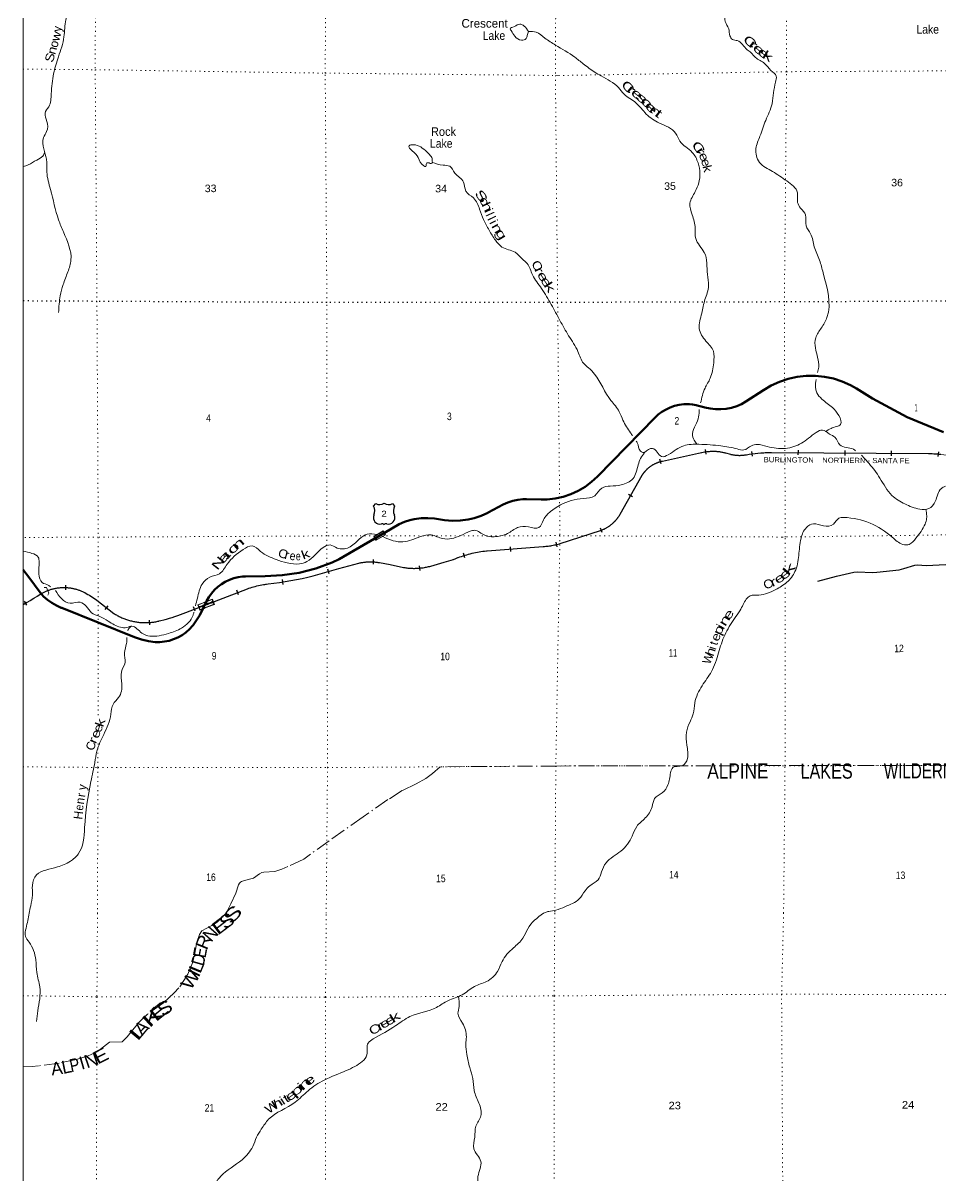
# Model space of a CAD drawing. Header units: feet. Extents: x -3 to 248627, y 0 to 184934.
# Drawn here: x 0 to 21243, y 85678 to 112351 of the extents above; entities that cross this region are included whole.
import ezdxf
from ezdxf.enums import TextEntityAlignment as Align

# ---------------------------------------------------------------- set-up
doc = ezdxf.new("R2010")
doc.units = ezdxf.units.FT
doc.header["$LTSCALE"] = 70
doc.header["$PDMODE"] = 32
doc.header["$PDSIZE"] = 35
for name, pattern in [('DOT_DASHED', [7.7, 5, -1.2, 0.3, -1.2]), ('DOTTED', [1.5, 0.3, -1.2]), ('SHORT_DASHED', [2.7, 1.5, -1.2])]:
    doc.linetypes.add(name, pattern=pattern)
for name, color, linetype, lineweight in [('16', 7, 'Continuous', 25), ('20', 7, 'Continuous', 70), ('29', 7, 'Continuous', 25), ('34', 7, 'Continuous', 25), ('39', 7, 'Continuous', 13), ('4', 7, 'Continuous', 13), ('44', 7, 'DOT_DASHED', 13), ('57', 7, 'Continuous', 13), ('6', 7, 'DOTTED', 25), ('7', 7, 'DOTTED', 13)]:
    doc.layers.add(name, color=color, linetype=linetype, lineweight=lineweight)
doc.layers.add('41', color=7, linetype='Continuous')
doc.layers.add('55', color=7, linetype='Continuous')

msp = doc.modelspace()

# ---------------------------------------------------------------- linework, layer by layer
at = {"layer": '16'}
for p, q in [((8111.99, 101175.23), (8163.3, 101233.99)), ((8355.06, 101239.96), (8354.78, 101239.76)), ((8547.15, 101234.08), (8598.54, 101175.23))]:
    msp.add_line(p, q, dxfattribs=at)
for centre, radius, start, end in [((7919.01, 101064.6), 222.05, 332.97043, 29.75871), ((8254.38, 101391.65), 182.07, 239.97227, 303.45418), ((8456.16, 101391.15), 181.52, 236.33975, 300.08743), ((8456.15, 101391.65), 182.07, 236.54582, 236.59441), ((8791.51, 101064.6), 222.05, 150.24129, 207.02957), ((8258.2, 100909.7), 151.42, 159.09177, 283.81923), ((8452.32, 100909.7), 151.42, 256.18077, 20.90823)]:
    msp.add_arc(centre, radius, start, end, dxfattribs=at)
for centre, major_axis, start_param, end_param in [((8313.54, 100710.88), (-19.56, 51.67), 4.95877769, 6.28318531), ((8396.99, 100710.88), (19.56, 51.67), 0, 1.32637542)]:
    msp.add_ellipse(centre, major_axis=major_axis, ratio=0.929097, start_param=start_param, end_param=end_param, dxfattribs=at)
at = {"layer": '20'}
for points in [[(15902.25, 103430.31), (16025.87, 103415.91), (16150.31, 103414.51), (16274.22, 103426.12), (16396.24, 103450.62), (16515.02, 103487.74), (16629.28, 103537.08), (16729.67, 103593.01), (17132.26, 103860.23), (17315.12, 103966.77), (17508.12, 104053.6), (17709.13, 104119.79), (17915.96, 104164.6), (18126.35, 104187.55), (18337.97, 104188.38), (18548.53, 104167.09), (18755.71, 104123.9), (18957.24, 104059.29), (19150.91, 103973.97), (19291.34, 103895.96), (19593.28, 103706.69), (19660.42, 103665.27), (20460.73, 103232.36), (21301.9, 102885.46)], [(0, 99697.69), (134.3, 99527.92), (394.31, 99177.31), (476.46, 99087.05), (567.6, 99005.87), (666.73, 98934.66), (772.75, 98874.2), (884.52, 98825.16), (895.22, 98821.17), (2575.17, 98145.11), (2737.06, 98088.92), (2903.95, 98049.96), (3054.19, 98030.21), (3163.51, 98029.06), (3272.35, 98039.33), (3379.53, 98060.93), (3483.85, 98093.61), (3584.2, 98137.02), (3679.45, 98190.67), (3768.57, 98253.99), (3850.59, 98326.28), (3924.6, 98406.75), (3937.25, 98422.34), (4087.7, 98652.01), (4248.02, 98974.79), (4298.71, 99067.6), (4358.82, 99154.6), (4427.69, 99234.84), (4504.57, 99307.44), (4588.62, 99371.61), (4678.92, 99426.64), (4774.48, 99471.93), (4874.25, 99506.98), (4977.13, 99531.41), (5082, 99544.96), (5147.25, 99547.81), (5601.49, 99557.91), (5998.79, 99574.54), (6392.18, 99632.61), (6777.34, 99731.48), (7150.05, 99870.06), (7314.19, 99945.76), (8364.68, 100556.41), (8706.69, 100755.22), (8825.65, 100808.31), (8949.5, 100848.68), (9052.52, 100871.74), (9210.31, 100892.46), (9369.41, 100896.58), (9521.37, 100884.91), (9753.76, 100853.13), (9935.54, 100837.93), (10117.91, 100841.81), (10298.88, 100864.73), (10441.96, 100896.79), (10601.22, 100950.51), (10754, 101020.58), (10760.57, 101024.03), (11112.57, 101209.88), (11221.21, 101258.53), (11334.34, 101295.56), (11450.71, 101320.56), (11569.07, 101333.25), (11654.29, 101334.7), (11990.13, 101326.98), (12130.72, 101330.05), (12316.63, 101351.25), (12499.3, 101391.77), (12676.74, 101451.16), (12847, 101528.77), (13008.22, 101623.75), (13158.62, 101735.07), (13296.56, 101861.49), (14629.98, 103227.41), (14700.56, 103292.7), (14786.84, 103357.95), (14879.47, 103413.82), (14977.43, 103459.71), (15079.65, 103495.11), (15185.01, 103519.62), (15292.35, 103532.99), (15375.51, 103534.59), (15400.42, 103535.07), (15425.51, 103532.61), (15490.3, 103526.27), (15578.67, 103508.14), (15597.1, 103503.12), (15754.53, 103464.74), (15780.82, 103457.55), (15902.25, 103430.31)]]:
    msp.add_lwpolyline(points, dxfattribs=at)
at = {"layer": '29'}
msp.add_lwpolyline([(18395.83, 99435.05), (18828.87, 99557.48), (19223.72, 99642.91), (19313.72, 99653.18), (19656.71, 99642.58), (19756.49, 99646.56), (20273.56, 99704.45), (20384.13, 99730.55), (20638.09, 99805.77), (20697.95, 99814.53), (20902.92, 99802.23), (21358.43, 99821.83)], dxfattribs=at)
at = {"layer": '34', "lineweight": 13}
for p, q in [((14795.48, 102215.96), (15774.53, 102426.36)), ((16258.71, 102404.08), (16368.62, 102374.29)), ((17323.44, 102416.99), (20954.72, 102388.45)), ((13819.69, 100988.26), (14331.28, 101894.06)), ((12433.14, 100308.29), (13364.71, 100609.02)), ((10743.25, 100138.93), (12036.86, 100240.32)), ((9438.57, 99786.63), (9743.33, 99874.12)), ((3769.24, 98715.79), (5190.58, 99261.34)), ((-0.25, 98892.93), (454.57, 99166.7)), ((1707.31, 98995.81), (2097.16, 98692.88)), ((4427.14, 98900.17), (4380.44, 99022.07)), ((4091.75, 98769.84), (4045.05, 98891.74)), ((4096.26, 98780.44), (4078.39, 98827.06))]:
    msp.add_line(p, q, dxfattribs=at)
at = {"layer": '34'}
for p, q in [((15806.83, 102377.59), (15790.23, 102486.95)), ((16879.57, 102327.56), (16864.17, 102437.09)), ((17942, 102358.63), (17942.87, 102469.23)), ((19027.73, 102347.48), (19028.6, 102458.09)), ((20099.93, 102341.67), (20100.8, 102452.27)), ((21180.75, 102322.89), (21190.73, 102433.05)), ((14765.55, 102150.53), (14736.29, 102257.2)), ((14106.15, 101386.67), (14009.84, 101441.06)), ((13404.09, 100563.79), (13363.87, 100666.83)), ((12361.95, 100233.74), (12336.19, 100341.31)), ((10227.48, 99981.69), (10193.22, 100086.86)), ((11287.74, 100125.32), (11279.1, 100235.6)), ((8106.6, 99830.69), (8113.25, 99941.1)), ((9186.77, 99683.99), (9177.19, 99794.18)), ((7081.49, 99608.14), (7050.88, 99714.43)), ((987.9, 99234.27), (991.56, 99344.82)), ((4989.56, 99124.08), (4949.92, 99227.35)), ((6017.33, 99365.04), (6000.26, 99474.32)), ((89.26, 98879.82), (32.22, 98974.59)), ((1898.95, 98779.14), (1966.82, 98866.49)), ((3981.48, 98741.8), (3941.84, 98845.06)), ((2935.9, 98425.5), (2928.32, 98535.85))]:
    msp.add_line(p, q, dxfattribs=at)
for points in [[(14456.31, 102042.53), (14465.98, 102051.16), (14475.89, 102059.63), (14485.86, 102067.89), (14496.06, 102076), (14506.32, 102083.9), (14516.76, 102091.68), (14527.31, 102099.21), (14538, 102106.55), (14548.79, 102113.76), (14559.78, 102120.74), (14570.85, 102127.57), (14582.03, 102134.16), (14593.3, 102140.61), (14604.72, 102146.77), (14616.25, 102152.79), (14627.8, 102158.6), (14639.51, 102164.23), (14651.33, 102169.61), (14663.3, 102174.8), (14675.24, 102179.84), (14687.36, 102184.59), (14699.51, 102189.12), (14711.75, 102193.52), (14724, 102197.65), (14736.46, 102201.55), (14748.89, 102205.29), (14761.39, 102208.71), (14773.92, 102212.05), (14786.61, 102215.08), (14795.24, 102217.03), (15774.32, 102427.44), (15793.05, 102430.73), (15811.74, 102433.56), (15830.49, 102436.07), (15849.39, 102438.39), (15868.25, 102440.27), (15887.07, 102441.81), (15906.03, 102443.15), (15924.96, 102444.04), (15943.85, 102444.59), (15962.9, 102444.84), (15981.78, 102444.73), (16000.71, 102444.41), (16019.72, 102443.66), (16038.58, 102442.56), (16057.49, 102441.13), (16076.33, 102439.46), (16095.26, 102437.37), (16114, 102435.03), (16132.83, 102432.27), (16151.47, 102429.24), (16170.17, 102425.9), (16188.73, 102422.2), (16207.23, 102418.16), (16225.66, 102413.89), (16244.07, 102409.16), (16259, 102405.14), (16368.89, 102375.36), (16383.69, 102371.74), (16398.5, 102368.49), (16413.37, 102365.49), (16428.36, 102362.63), (16443.36, 102360.15), (16458.34, 102357.93), (16473.44, 102355.85), (16488.53, 102354.14), (16503.62, 102352.71), (16518.85, 102351.5), (16533.97, 102350.59), (16549.13, 102349.85), (16564.38, 102349.45), (16579.53, 102349.34), (16594.73, 102349.49), (16609.9, 102349.82), (16625.14, 102350.5), (16640.27, 102351.39), (16655.47, 102352.61), (16670.56, 102354.04), (16685.71, 102355.73), (16700.74, 102357.71), (16715.76, 102359.98), (16730.73, 102362.42), (16740.05, 102364.14), (16806.48, 102375.05), (16872.8, 102384.37), (16939.29, 102392.56), (17006.3, 102400.05), (17073.18, 102405.97), (17139.88, 102410.68), (17207.09, 102414.69), (17274.18, 102417.12), (17323.43, 102418.09), (20954.72, 102389.55), (20996.03, 102389.63), (21037.13, 102388.76), (21078.23, 102387.19), (21119.57, 102385.15), (21160.68, 102382.16), (21201.56, 102378.45), (21242.66, 102374.28)], [(9411.02, 99780.37), (9435.56, 99786.96), (9438.28, 99787.69), (9743.03, 99875.18), (9797.72, 99890.52), (9851.75, 99907.03), (9905.51, 99924.47), (9959.43, 99942.63), (10012.69, 99961.95), (10065.38, 99982.13), (10069.1, 99983.5), (10108.53, 99998.62), (10148.1, 100012.77), (10187.93, 100026.23), (10228.16, 100039.34), (10268.52, 100051.47), (10308.92, 100062.82), (10349.72, 100073.82), (10390.64, 100083.82), (10431.61, 100093.06), (10473.06, 100101.72), (10514.31, 100109.53), (10555.75, 100116.89), (10597.54, 100123.35), (10639.14, 100128.95), (10681.01, 100133.89), (10722.83, 100138.29), (10743.16, 100140.03), (12036.79, 100241.42), (12066.19, 100243.06), (12095.35, 100245.37), (12124.51, 100248.17), (12153.81, 100251.32), (12182.91, 100255.14), (12211.82, 100259.45), (12240.88, 100264.1), (12269.73, 100269.42), (12298.39, 100275.24), (12327.2, 100281.56), (12355.65, 100288.38), (12384.08, 100295.52), (12412.47, 100303.35), (12432.82, 100309.34), (13364.35, 100610.06), (13378.47, 100615.2), (13392.4, 100620.64), (13406.25, 100626.32), (13420.12, 100632.19), (13433.79, 100638.36), (13447.29, 100644.74), (13460.82, 100651.31), (13474.15, 100658.17), (13487.31, 100665.25), (13500.47, 100672.61), (13513.38, 100680.15), (13526.23, 100687.84), (13538.96, 100695.87), (13551.45, 100704.06), (13563.85, 100712.52), (13576.12, 100721.1), (13588.26, 100730), (13600.19, 100739.01), (13611.99, 100748.35), (13623.59, 100757.79), (13635.09, 100767.46), (13646.35, 100777.33), (13657.43, 100787.41), (13668.38, 100797.62), (13679.13, 100808.12), (13689.74, 100818.76), (13700.11, 100829.59), (13710.34, 100840.54), (13720.28, 100851.76), (13730.09, 100863.12), (13739.68, 100874.58), (13749.11, 100886.25), (13758.27, 100898.11), (13767.28, 100910.18), (13776.09, 100922.28), (13784.63, 100934.64), (13792.95, 100947.1), (13801.13, 100959.7), (13809.01, 100972.37), (13816.69, 100985.34), (13818.74, 100988.81), (14330.34, 101894.63), (14337.5, 101905.54), (14344.85, 101916.22), (14352.38, 101926.75), (14360.08, 101937.29), (14367.99, 101947.59), (14376.05, 101957.71), (14384.28, 101967.8), (14392.71, 101977.68), (14401.28, 101987.38), (14410.1, 101997.01), (14419.01, 102006.39), (14428.04, 102015.71), (14437.34, 102024.85), (14446.73, 102033.74), (14456.31, 102042.53)], [(2815.31, 98478.83), (2839.02, 98478.8), (2862.85, 98479.18), (2886.51, 98479.83), (2910.22, 98481.08), (2933.87, 98482.71), (2957.55, 98484.64), (2981.03, 98487.01), (3004.69, 98489.92), (3028.19, 98493.09), (3051.57, 98496.82), (3074.9, 98500.74), (3098.31, 98505.26), (3121.44, 98510.12), (3144.5, 98515.36), (3151.31, 98516.99), (3189.23, 98526.02), (3254.84, 98542.52), (3320.36, 98560.26), (3385.64, 98579.57), (3450.27, 98599.47), (3514.79, 98620.57), (3579.08, 98643.28), (3642.7, 98666.54), (3705.88, 98690.88), (3768.83, 98716.81), (5190.2, 99262.37), (5226.48, 99275.01), (5262.83, 99286.74), (5299.4, 99297.85), (5336.32, 99308.63), (5373.34, 99318.51), (5410.36, 99327.68), (5447.74, 99336.51), (5485.21, 99344.46), (5522.69, 99351.7), (5560.59, 99358.4), (5598.31, 99364.33), (5636.16, 99369.84), (5673.39, 99374.33), (5805.9, 99389.59), (5937.32, 99407.8), (6068.48, 99428.29), (6200.25, 99450.36), (6330.91, 99475.39), (6460.58, 99502.61), (6590.83, 99531.42), (6717.42, 99562.81), (7306.07, 99732.36), (7771.18, 99854.94), (7790, 99859.49), (7808.82, 99863.6), (7827.73, 99867.38), (7846.79, 99870.97), (7865.85, 99874.11), (7884.88, 99876.9), (7904.08, 99879.49), (7923.27, 99881.64), (7942.44, 99883.44), (7961.79, 99884.94), (7981, 99886.06), (8000.27, 99886.96), (8019.65, 99887.44), (8038.9, 99887.55), (8058.22, 99887.33), (8077.49, 99886.87), (8096.87, 99885.98), (8116.09, 99884.82), (8135.41, 99883.24), (8154.56, 99881.37), (8173.8, 99879.2), (8192.91, 99876.65), (8211.98, 99873.75), (8231.01, 99870.59), (8248.3, 99867.35), (8495.2, 99821.15), (8807.7, 99755.4), (8832.77, 99751.3), (8857.8, 99747.79), (8882.92, 99744.71), (8908.22, 99741.89), (8933.47, 99739.68), (8958.65, 99737.91), (8984.03, 99736.4), (9009.36, 99735.5), (9034.62, 99735.04), (9060.09, 99734.99), (9085.37, 99735.42), (9110.68, 99736.14), (9136.07, 99737.43), (9161.27, 99739.2), (9186.54, 99741.4), (9211.72, 99743.9), (9236.99, 99746.98), (9262.02, 99750.4), (9287.15, 99754.39), (9312.04, 99758.71), (9337, 99763.46), (9361.75, 99768.69), (9386.44, 99774.37), (9411.02, 99780.37)], [(573.06, 99222.79), (584.75, 99227.26), (601.58, 99233.36), (618.66, 99239.23), (635.7, 99244.74), (652.85, 99250.06), (670.18, 99255.02), (687.49, 99259.62), (704.93, 99263.94), (722.39, 99268.02), (740.05, 99271.76), (757.62, 99275.2), (775.39, 99278.3), (793.08, 99281.1), (810.91, 99283.64), (828.71, 99285.8), (846.56, 99287.64), (864.43, 99289.27), (882.4, 99290.47), (900.38, 99291.45), (918.32, 99292.05), (936.28, 99292.43), (954.25, 99292.34), (972.22, 99292.03), (990.12, 99291.44), (1008.07, 99290.52), (1025.98, 99289.24), (1043.95, 99287.64), (1061.79, 99285.84), (1079.66, 99283.59), (1097.42, 99281.06), (1115.21, 99278.3), (1132.82, 99275.2), (1150.53, 99271.7), (1168.12, 99268.01), (1185.58, 99263.9), (1202.99, 99259.66), (1220.43, 99254.94), (1237.63, 99249.99), (1254.76, 99244.77), (1271.95, 99239.22), (1288.88, 99233.3), (1305.75, 99227.24), (1322.51, 99220.75), (1339.27, 99214.05), (1355.72, 99207.04), (1372.14, 99199.67), (1388.42, 99192.11), (1404.63, 99184.27), (1420.56, 99176.07), (1423.61, 99174.51), (1426.96, 99172.82), (1463.43, 99153.03), (1499.51, 99132.34), (1535.12, 99111.4), (1570.51, 99089.74), (1605.52, 99067.18), (1640.07, 99044.37), (1674.2, 99020.99), (1707.97, 98996.69), (2097.79, 98693.78), (2117.85, 98681.09), (2138.11, 98668.89), (2158.61, 98657.05), (2179.36, 98645.34), (2200.28, 98634.19), (2221.33, 98623.43), (2242.62, 98612.84), (2264.1, 98602.79), (2285.67, 98593.14), (2307.59, 98583.77), (2329.5, 98574.88), (2351.56, 98566.23), (2373.9, 98558.04), (2396.24, 98550.32), (2418.8, 98542.96), (2441.4, 98535.89), (2464.28, 98529.29), (2487.08, 98523.06), (2510.17, 98517.29), (2533.19, 98511.89), (2556.42, 98506.84), (2579.64, 98502.28), (2602.98, 98498.13), (2626.35, 98494.29), (2649.89, 98490.97), (2673.46, 98487.96), (2697.03, 98485.43), (2720.63, 98483.22), (2744.29, 98481.6), (2767.98, 98480.29), (2791.59, 98479.35), (2815.31, 98478.83)]]:
    msp.add_lwpolyline(points, dxfattribs=at)
at = {"layer": '34', "lineweight": 13}
for points in [[(6717.7, 99561.75), (7306.36, 99731.3), (7771.45, 99853.87)], [(8248.1, 99866.27), (8494.99, 99820.07), (8807.5, 99754.32)], [(486.21, 99291.75), (539.65, 99293.93), (599.64, 99159.77), (575.64, 99111.78)], [(4054.85, 98888.51), (4072.67, 98842), (4393.65, 98965.2), (4375.91, 99011.51)], [(4078.39, 98827.06), (4399.37, 98950.26), (4417.31, 98903.44)]]:
    msp.add_lwpolyline(points, dxfattribs=at)
at = {"layer": '34', "linetype": 'SHORT_DASHED'}
msp.add_lwpolyline([(0, 98895.78), (454.03, 99167.66), (469.92, 99176.18), (485.92, 99184.27), (502.05, 99192.09), (518.37, 99199.78), (534.8, 99207.06), (551.29, 99214.02), (567.97, 99220.84), (573.06, 99222.79)], dxfattribs=at)
at = {"layer": '34', "lineweight": 13}
for centre, radius, start, end in [((15968.01, 101358.85), 1084.9, 74.4577, 100.27297), ((14954.99, 101490.29), 743, 102.39702, 147.08181), ((16580.17, 103220.19), 871.95, 255.9589, 280.57814), ((17384.91, 98571.97), 3845.51, 90.91584, 99.65069), ((20972.78, 100028.33), 2360.19, 67.22312, 90.43835), ((13075.03, 101419.1), 860.31, 289.67676, 329.94777), ((11952.62, 101920.63), 1682.42, 272.86995, 286.5954), ((10946.52, 97734.66), 2412.85, 94.83264, 111.31429), ((8037.85, 98780.97), 1105.48, 79.03613, 103.94429), ((9050.49, 101187.32), 1453.45, 260.37582, 285.48601), ((8884.38, 103004.86), 3246.43, 285.34218, 291.41068), ((4844.63, 106950.72), 7622.68, 276.24266, 284.22456), ((945.23, 98262.96), 1028.35, 62.30906, 118.4985), ((5923.96, 97194.3), 2193.28, 96.55659, 109.53452), ((308.87, 97075.6), 2375.47, 53.93511, 62.02659), ((-5597.1, 124562.37), 27420.21, 290.58768, 291.33754), ((-5597.1, 124562.37), 27428.21, 290.60348, 291.32168), ((2831.34, 99837.67), 1359.98, 237.32681, 283.61904), ((2266.81, 102304.48), 3890.5, 283.1449, 292.71691), ((-5596.54, 124560.73), 27550.21, 290.58768, 291.33754), ((-5596.54, 124560.73), 27542.21, 290.6051, 291.32032)]:
    msp.add_arc(centre, radius, start, end, dxfattribs=at)
at = {"layer": '34', "linetype": 'DOTTED', "lineweight": 100}
msp.add_arc((-5598.19, 124565.09), 27487.44, 290.58768, 291.33754, dxfattribs=at)
at = {"layer": '39'}
msp.add_arc((2565.95, 98257.99), 145.5, 108.81104, 169.08757, dxfattribs=at)
for points in [[(1006.86, 115343.76), (1098.16, 115252.83), (1232.73, 115064.15), (1218.73, 114849.32), (1206.78, 114453.79), (1230.99, 114008.09), (1178.97, 113271.23), (1134.91, 112815.46), (990.44, 112425.91), (946.37, 112032.38), (817.98, 111570.55), (705.64, 111179), (653.55, 110715.2), (593.39, 110414.01), (509.09, 110265.41), (553.31, 110076.7), (545.34, 109839.79), (473.09, 109699.22), (477.18, 109438.21), (541.49, 109201.33), (549.59, 108904.18), (634.02, 108502.67), (822.94, 107796.02), (933.44, 107516.98), (1108.29, 106868.55), (1036.07, 106595.47), (927.72, 106298.29), (859.52, 106041.27), (823.48, 105655.77)], [(14277.76, 115402.17), (14305.92, 115217.47), (14358.19, 114948.46), (14675.56, 114446.64), (14792.05, 114314.17), (14960.73, 114225.89), (15181.62, 114139.64), (15358.33, 114057.39), (15691.7, 113808.55), (15860.4, 113643.98), (15972.9, 113427.18), (16238.07, 112893.22), (16246.18, 112590.06), (16250.25, 112383.26), (16330.6, 112220.67), (16358.75, 112054.03), (16419.01, 111969.73), (16527.44, 111945.68), (16756.39, 111732.94), (16848.38, 111665.39), (16949.19, 111556.33), (17162.06, 111415.87), (17306.67, 111255.3), (17431.19, 111122.84), (17415.16, 110982.29), (17369.04, 110739.34), (17334.97, 110484.34), (17186.48, 110098.8), (17054.06, 109737.36), (16961.77, 109446.21), (17042.16, 109127.01), (17347.41, 108914.3), (17672.74, 108697.58), (17921.78, 108424.62), (17925.85, 108199.76), (17994.15, 108071.29), (18108.64, 107912.72), (18122.76, 107659.75), (18225.21, 107477.08), (18311.62, 107175.95), (18432.17, 106862.79), (18516.58, 106571.7), (18605.18, 105541.77), (18470.71, 105292.76), (18344.27, 105071.86), (18336.3, 104832.94), (18412.71, 104393.27), (18387.38, 104262.35)], [(11694.45, 112152.73), (11600.05, 112281.19), (11495.63, 112325.32), (11371.16, 112271.07), (11274.79, 112212.81), (11294.88, 112176.67), (11381.25, 112046.2), (11535.88, 111951.9), (11640.28, 111992.09), (11668.37, 112064.38), (11694.45, 112152.73)], [(11694.45, 112152.73), (11877.17, 112136.73), (12077.99, 112004.29), (12322.99, 111839.75), (12768.81, 111562.84), (12961.6, 111410.33), (13094.15, 111309.99), (13375.29, 111129.39), (13780.95, 110856.49), (13909.49, 110703.95), (14180.6, 110507.29), (14423.62, 110246.37), (14728.87, 110033.66), (15102.39, 109804.92), (15202.83, 109616.23), (15488.01, 109359.34), (15620.59, 109114.45), (15664.83, 108867.51), (15556.51, 108451.87), (15434.1, 108182.79), (15484.36, 107913.77), (15556.72, 107600.59), (15566.82, 107363.68), (15765.68, 107042.52), (15838.09, 106536.6), (15866.27, 106271.59), (15782.01, 105954.33), (15705.8, 105635.08), (15649.66, 105283.7), (15802.33, 104994.65), (15975.07, 104757.8), (15983.17, 104492.78), (15902.94, 104135.37), (15782.53, 103902.43), (15680.36, 103561.95)], [(9472.5, 109128.28), (9456.41, 109240.7), (9380.09, 109335.04), (9080.87, 109529.68), (8994.53, 109531.66), (8954.37, 109523.61), (8934.3, 109509.55), (9006.61, 109395.13), (9147.2, 109236.57), (9275.75, 109043.88), (9319.93, 109033.86), (9335.97, 109104.13), (9396.2, 109116.2), (9442.39, 109098.15), (9472.5, 109128.28)], [(-0.42, 109034.94), (118.87, 109067.76), (316.1, 109181.17), (459.09, 109274.85), (497.3, 109354.98)], [(9472.5, 109128.28), (9721.49, 109064.12), (9874.1, 109036.07), (9994.61, 108879.51), (10191.43, 108672.78), (10247.7, 108461.99), (10424.43, 108305.45), (10567.06, 108044.5), (10657.47, 107803.6), (10786.04, 107558.71), (10930.66, 107325.86), (11083.3, 107169.31), (11235.91, 107107.13), (11388.53, 107048.96), (11557.23, 106888.4), (11665.68, 106788.06), (11790.23, 106525.09), (11999.13, 106205.94), (12224.1, 105836.59), (12424.98, 105471.26), (12625.86, 105117.97), (12842.8, 104748.63), (12971.37, 104479.64), (13087.85, 104375.28), (13224.42, 104228.76), (13606.07, 103616.54), (13798.89, 103359.62), (13883.27, 103162.9), (14060.04, 102869.83), (14106.81, 102799.71)], [(18357.44, 104107.6), (18350.55, 104072.01), (18368.69, 103798.97), (18489.2, 103650.44), (18730.19, 103453.77), (18878.82, 103269.11), (18921.03, 103064.34), (18824.67, 103016.12), (18698.19, 102969.9), (18566.93, 102898.74)], [(15649.45, 103407.38), (15632.1, 103239.83), (15565.89, 103051.08), (15489.64, 102848.27), (15529.84, 102697.7), (15590.71, 102606.46)], [(8323.54, 100468.25), (8563.12, 100374.23), (8792.02, 100346.21), (9197.58, 100470.83), (9446.55, 100507.06), (9711.61, 100422.84), (9916.41, 100422.91), (10346.05, 100591.72), (10448.45, 100615.85), (10683.4, 100499.48), (10900.25, 100467.44), (11209.45, 100537.82), (11446.34, 100680.46), (11695.31, 100692.59), (11940.28, 100676.62), (12044.64, 100857.35), (12209.24, 101050.16), (12687.05, 101303.3), (12968.14, 101351.59), (13229.14, 101415.93), (13393.74, 101592.67), (13590.5, 101636.91), (13839.47, 101667.12), (14116.52, 101813.79), (14236.91, 102131.05), (14385.43, 102412.19), (14570.12, 102508.63), (14678.57, 102420.33), (14774.97, 102319.97), (14931.58, 102364.2), (15288.93, 102571.13), (15642.3, 102605.39), (16148.29, 102569.43), (16529.81, 102497.29), (16678.39, 102473.25), (16859.08, 102569.69), (16987.57, 102601.86), (17220.5, 102555.77), (17646.18, 102509.74), (18011.58, 102628.33), (18356.87, 102879.42), (18501.42, 102935.69), (18664.08, 102839.38), (18790.6, 102767.15), (18903.08, 102590.51), (19216.34, 102490.24), (19267.01, 102454.56)], [(14189.64, 102675.56), (14212.69, 102641.01), (14289.04, 102448.29), (14341.25, 102416.19), (14387.25, 102421.31)], [(19406.42, 102351.05), (19581.85, 102157.09), (19828.9, 101823.89), (20108.1, 101422.45), (20409.32, 101225.8), (20754.71, 101105.46), (20963.52, 101117.58), (21112.06, 101284.28), (21252.54, 101583.48), (21344.89, 101635.72)], [(20895.67, 101091.72), (20907.33, 101013.16), (20911.38, 100890.69), (20875.27, 100760.17), (20662.52, 100430.83), (20509.95, 100290.23), (20357.35, 100290.18), (20116.37, 100454.72), (18995.86, 100912.08), (18879.41, 100895.97), (18754.96, 100759.4), (18522.06, 100719.16), (18293.15, 100767.27), (18128.52, 100678.87), (18004.1, 100429.86), (17951.99, 100032.31), (17863.74, 99658.84), (17679.08, 99413.83), (17418.1, 99245.09), (17028.6, 99116.45), (16827.82, 99100.32), (16735.48, 99019.97), (16667.24, 98899.49), (16586.96, 98754.9), (16466.54, 98572.15), (16237.74, 98192.61), (16097.29, 97782.98), (15930.74, 97347.24), (15715.98, 97019.9), (15547.42, 96622.31), (15511.34, 96365.31), (15435.09, 96186.59), (15354.84, 95943.63), (15362.94, 95642.47), (15375.07, 95333.28), (15254.64, 95168.61), (15037.8, 95128.37), (14985.62, 95007.89), (14925.46, 94722.77), (14792.98, 94542.03), (14616.33, 94409.45), (14556.14, 94216.69), (14399.59, 93959.64), (14202.87, 93762.81), (14098.51, 93541.92), (13835.57, 93192.48), (13492.29, 92923.32), (13387.94, 92710.46), (13307.67, 92525.72), (13118.96, 92393.14), (13006.55, 92272.64), (12870.06, 92087.88), (12540.82, 91907.06), (12332.02, 91826.68), (12167.38, 91798.51), (12091.09, 91774.39), (12042.26, 91757.17)], [(3990.61, 98869.8), (4033.7, 99041.46), (4146.06, 99372.78), (4322.71, 99529.45), (4543.56, 99609.83), (4724.21, 99830.75), (5093.57, 100172.2), (5298.36, 100252.58), (5495.16, 100128.18), (5856.62, 99939.58), (6115.66, 99859.36), (6398.77, 99839.39), (6567.42, 99891.65), (6946.83, 100217.04), (7105.43, 100277.33), (7270.09, 100205.11), (7537.14, 100217.26), (7780.04, 100410.09), (7964.74, 100526.6), (8188.81, 100517.29)], [(-0.1, 100135.22), (206.45, 100082.08), (351.04, 99993.8), (371.14, 99883.38), (367.2, 99604.3), (439.53, 99407.57), (584.11, 99343.38), (642.36, 99304.58)], [(750.71, 99225.41), (893.4, 99030.28), (1086.18, 98925.95), (1323.11, 98950.13), (1463.68, 98857.82), (1584.19, 98709.3), (1764.92, 98625.04), (1971.76, 98512.68), (2254.56, 98370.52), (2401.48, 98368.28), (2520.18, 98396.86), (2748.87, 98235.89), (2933.61, 98167.7), (3363.28, 98228.09), (3668.44, 98352.68), (3935.42, 98649.92), (3952.68, 98718.68)], [(2398.5, 98138.03), (2393.54, 97994.84), (2347.41, 97782), (2359.51, 97553.12), (2275.24, 97340.27), (2287.35, 97063.21), (2211.13, 96745.96), (2082.67, 96587.3), (2034.54, 96364.43), (1868, 95894.56), (1709.48, 95505), (1661.35, 95243.98), (1569.1, 94806.26), (1424.8, 93736.09), (1276.38, 93123.67), (1095.71, 92958.97), (794.56, 92826.35), (529.54, 92753.98), (308.7, 92641.47), (216.4, 92400.5), (216.46, 92175.64), (176.36, 91926.67), (143.33, 91753.88)], [(12042.26, 91757.17), (11678.51, 91396.9), (11569.26, 91177.31), (11347.16, 90955.93), (11084.57, 90635.81), (10979.33, 90410.16), (10726.98, 90174.72), (10444.66, 90062.34), (10164.19, 89869.3), (9833.47, 89732.82), (9569.2, 89578.06), (8954.21, 89363.49), (8623.34, 89156.43), (8104.87, 88846.89), (7985.8, 88752.34), (7955.02, 88482.19), (7676.4, 88210.5), (7476.73, 88114.09), (6970.54, 87897.29), (6595.26, 87647.97), (6294.49, 87382.37), (5683.16, 86988.32), (5513.44, 86760.78), (5404.26, 86575.48), (5315.15, 86357.86), (5068.71, 86053.84), (4572.25, 85667.64), (4430.77, 85454.16), (4357.3, 85002.6), (4408.56, 84451.98), (4514.67, 84125.09), (4749.81, 83830.22), (4864.02, 83517.43), (4873.24, 83102.01), (4844.03, 82616.08), (4843.55, 82382.16), (4889.5, 82194.53), (5071.52, 81540.82), (5048.25, 81002.45), (4973.12, 80724.31), (4956.44, 80452.11), (4873.02, 80057.03), (4876.59, 79835.2), (4753.11, 79555.14), (4662.11, 79394), (4619.55, 79275.11), (4546.37, 78962.68), (4406.64, 78620.14), (4198.33, 78247.49), (4081.22, 78124.71), (3807.05, 78054.66), (3482.01, 77744.75), (3368.28, 77311.41), (3279.32, 77162.36), (3337.33, 76958.58), (3391.3, 76744.72), (3330.1, 76377.83), (3206.36, 75974.76), (3181.77, 75775.17), (3262.1, 75647.97), (3316.24, 75520.83)], [(143.33, 91753.88), (70.68, 91413.47), (56.17, 91219.91), (138.51, 91088.67), (294.83, 90674.98), (316.4, 90386.57), (388.24, 90049.67), (342.78, 89497.22), (314.06, 89251.26)], [(10078.28, 89830.82), (10091.09, 89595.19), (10064.58, 89439.97), (10168.89, 89215.93), (10258.9, 88893.11), (10246.47, 88727.77), (10272.17, 88487.76), (10336.03, 88187.17), (10410.05, 87928.9), (10439.71, 87652.58), (10549.93, 87364), (10593.65, 87067.48), (10480.33, 86829.75), (10451.59, 86573.71), (10432.91, 86307.56), (10593.5, 86014.85), (10528.31, 85668.13), (10527.62, 85333.39), (10420.23, 85043.21), (10393.41, 84738.77), (10316.45, 84545.33), (10289.56, 84206.6), (10129.83, 83936.7), (10121.24, 83678.6), (10007.52, 83251.31), (9883.84, 82876.48), (9808.97, 82721.35), (9673.54, 82507.86), (9511.42, 82058.48), (9339.66, 81818.85), (9187.92, 81514.65), (8975.82, 81258.96), (8904.9, 81063.49), (8834.13, 80944.66), (8795.24, 80646.28), (8631.34, 80311.86), (8667.14, 80081.9), (8826.22, 80037.23), (8946.33, 79651.83), (8923.8, 79474.42), (8748.48, 79466.7), (8587.05, 79348.04), (8401.66, 79338.32), (8294.56, 79189.3), (8191.19, 78895.09), (8148.62, 78766.11), (8164.16, 78487.8), (8037.09, 78423.52), (8000.55, 78290.49), (8097.03, 78175.36), (8145, 77989.75), (8083.68, 77562.36), (8034.54, 77181.33), (7997.69, 76901.1), (7973.22, 76759.99), (7956.77, 76598.7), (7875.82, 76427.45), (7859.49, 76324.64), (7810.76, 76143.25), (7917.16, 75953.48), (7985.11, 75679.1), (8049.11, 75449.09), (7986.15, 75207.23), (7863.09, 75132.86), (7747.97, 75002.01), (7765.75, 74828.55), (7819.35, 74439.25), (7838.95, 74171.01), (7838.24, 73830.22), (7986.41, 73374.19), (8078.71, 73184.46), (8231.05, 72801.02), (8450.15, 72544.49), (8437.94, 72486.03), (8407.59, 72427.61), (8546.58, 72405.16), (8651.16, 72310.18), (8745.63, 72199.09), (8940.91, 72118.04), (9093.73, 71966.51), (9335.11, 71770.43), (9598.66, 71574.31), (9741.56, 71495.39), (9867.97, 71241.06), (9944.08, 71017.07), (10154.83, 70619.4), (10385.5, 70110.79), (10622.88, 69926.82), (10912.72, 69779.05), (11154.69, 69865.29), (11291.74, 69883.17)]]:
    msp.add_spline(points, degree=3, dxfattribs=at)
at = {"layer": '4'}
msp.add_lwpolyline([(0, 183577.08), (30826.42, 183598.29), (61611.62, 183645.77), (92479.02, 183767.9), (123305.1, 183916.31), (154130.93, 184107.12), (184956.47, 184340.33), (215781.67, 184615.95), (246606.46, 184933.96), (248626.55, 1367.98), (217549.25, 1047.36), (186473.05, 772.71), (155393.5, 534.37), (124315.15, 341.99), (93236.57, 192.37), (62157.81, 85.49), (31078.95, 21.37), (0, -0.01)], close=True, dxfattribs=at)
msp.add_lwpolyline([(0, 183577.08), (30826.42, 183598.29), (61611.62, 183645.77), (92479.02, 183767.9), (123305.1, 183916.31), (154130.93, 184107.12), (184956.47, 184340.33), (215781.67, 184615.95), (246606.46, 184933.96), (248626.55, 1367.98), (217549.25, 1047.36), (186473.05, 772.71), (155393.5, 534.37), (124315.15, 341.99), (93236.57, 192.37), (62157.81, 85.49), (31078.95, 21.37), (0, -0.01)], close=True, dxfattribs=at)
at = {"layer": '44'}
for points in [[(22927.44, 95180.96), (12329.45, 95162.1), (9654.26, 95143.94), (9474.01, 94986.5), (9321.65, 94874.1), (9097.08, 94745.84), (8773.54, 94594.37), (8445.02, 94385.01), (7870.59, 93986.36), (7086.53, 93434.7), (6497.97, 93009.86), (6131.04, 92836.7), (5989.24, 92773.84), (5829.02, 92724.18), (5571.22, 92708.27), (5524.36, 92694.81), (5472.49, 92668.04), (5335.42, 92563.33), (5123.91, 92513.12), (5055.9, 92490.07), (5034.36, 92475.7), (5009.04, 92448.71), (4985.89, 92409.25), (4926.2, 92223.01), (4811.1, 91971.13), (4701.5, 91754.43)], [(4701.5, 91754.43), (4492.16, 91548.96), (4370.91, 91468.32), (4139.91, 91348.99), (4084.41, 91264.73), (4020.26, 91090.3), (3954.06, 90724.76), (3919.47, 90604.59), (3813.7, 90349.58), (3607.56, 90027.05), (3500.27, 89916.94), (3247.1, 89685.28), (2879.08, 89419.96), (2685.86, 89234.07), (2502.23, 89013.95), (2409.88, 88894.64), (2290.61, 88781.92), (1998.15, 88769.49), (1714.49, 88547.92), (1502.75, 88454.55), (1234.83, 88371.69), (833.81, 88287.5), (355.08, 88225.34), (213.05, 88211.58), (0, 88205.7)]]:
    msp.add_lwpolyline(points, dxfattribs=at)
at = {"layer": '55'}
msp.add_point((8160.75, 100406.05), dxfattribs=at)
at = {"layer": '57'}
for p, q in [((8120.4, 100475.13), (8336.28, 100601.22)), ((8336.28, 100601.22), (8389.23, 100510.55)), ((8173.36, 100384.46), (8120.4, 100475.13)), ((8173.36, 100384.46), (8389.23, 100510.55))]:
    msp.add_line(p, q, dxfattribs=at)
msp.add_lwpolyline([(8131.33, 100472.25), (8333.4, 100590.28), (8378.29, 100513.42), (8176.23, 100395.39)], close=True, dxfattribs=at)
at = {"layer": '6'}
msp.add_lwpolyline([(30933.18, 105981.95), (28259.06, 105985.25), (28096.36, 105994.89), (22933.12, 105923.5), (17619.12, 105897.95), (12371.38, 105886.63), (7031.22, 105883.12), (1709.08, 105911.8), (0, 105921.11)], dxfattribs=at)
at = {"layer": '7'}
for points in [[(7016, 91755.04), (7045.61, 95124.56), (7031, 100560.1), (7031.22, 105883.12), (6992.07, 111191.98), (7025.24, 116495), (6941.84, 121831.89)], [(12258, 121777.07), (12343.39, 116454.25), (12320.3, 111139.2), (12371.38, 105886.63), (12424.8, 100491.4), (12329.45, 95162.1), (12306.98, 91757.31)], [(17637.89, 99779.69), (17638.54, 100456.41), (17619.12, 105897.95), (17670.28, 111225.13), (17645.71, 116624.47), (17567.83, 121844.8)], [(1680.23, 114583.07), (1669.81, 111270.9), (1709.08, 105911.8), (1740.55, 100456.22), (1735.05, 96266.67)], [(0, 111285.81), (1669.81, 111270.9), (6992.07, 111191.98), (12394.31, 111136.6), (17670.28, 111225.13), (23030.45, 111252.81), (28083.26, 111309.85), (30925.85, 111310.95)], [(8135, 100486.89), (7028.41, 100485.73), (1740.55, 100456.22), (0, 100449.9)], [(23869.81, 100534.97), (22942.39, 100530.16), (17564.53, 100459.01), (12424.8, 100491.4), (8351.96, 100487.12)], [(17601.33, 91760.83), (17633.48, 95165.51), (17637.55, 99419.21)], [(1734.28, 95679.14), (1733.56, 95129.16), (1721.68, 91754.01)], [(0, 95142.61), (1733.56, 95129.16), (7045.61, 95124.56), (12329.45, 95162.1), (17633.48, 95165.51), (22927.44, 95180.96), (28273.4, 95266.89), (30947.98, 95218.95)], [(7026.47, 73944.73), (6978.93, 79238.24), (6997.91, 84547.76), (6998.66, 89812.95), (7016, 91755.04)], [(12306.98, 91757.31), (12291.88, 89842.97), (12293.13, 84571.73), (12268.13, 79274.32), (12319.65, 73956.6)], [(17601.33, 91760.83), (17554.89, 89883.13), (17586.33, 84591.66), (17537.14, 79290.27), (17594.83, 74031.01)], [(1721.68, 91754.01), (1709.55, 89823.26), (1696.67, 84539.94), (1685.78, 79242.51), (1703.34, 73939.05)], [(0, 89848.22), (1709.55, 89823.26), (6998.66, 89812.95), (12291.88, 89842.97), (17554.89, 89883.13), (22896.46, 89867.67), (28314.57, 89920.65), (30955.21, 89962.76)]]:
    msp.add_lwpolyline(points, dxfattribs=at)

# ---------------------------------------------------------------- texts
at = {"layer": '16', "width": 1.2}
msp.add_text(' 2 ', height=140, dxfattribs=at).set_placement((8353.92, 100928.19), align=Align.CENTER)
at = {"layer": '34', "width": 1.1}
msp.add_text('BURLINGTON    NORTHERN - SANTA FE', height=120, rotation=359.55, dxfattribs=at).set_placement((17141.5, 102189.76))
at = {"layer": '41'}
msp.add_text('Crescent', height=200, dxfattribs=at).set_placement((10146.39, 112244.26))
for s, width, p in [('Lake', 0.9, (20675.14, 112105.57)), ('Lake', 0.9, (10636.88, 111961.75)), ('Rock', 0.95, (9441.03, 109739.88)), ('Lake', 0.9, (9416.76, 109466.06))]:
    msp.add_text(s, height=200, dxfattribs=dict(at, width=width)).set_placement(p)
for s, rotation, width, p in [('w', 75.646, 1.15, (831.08, 111914.47)), ('y', 83.034, 0.95, (878.18, 112140.7)), ('C', 319.154, 1.6, (16642.46, 111944.58)), ('n', 74.332, 1.2, (741.12, 111607.55)), ('o', 74.484, 1.05, (789.7, 111765.95)), ('r', 321.271, 2, (16767.95, 111831.18)), ('e', 319.131, 1.85, (16865.32, 111752.55)), ('S', 73.91, 1.2, (687.08, 111423.95)), ('e', 322.12, 1.75, (16976.47, 111653.14)), ('k', 328, 1.75, (17082.79, 111562.35)), ('C', 310.558, 1.6, (13826.05, 110922.69)), ('r', 320.477, 2, (13944.4, 110790.73)), ('e', 321.046, 1.8, (14046.56, 110713.87)), ('s', 320.213, 2.1, (14151.66, 110627.22)), ('c', 319.84, 2.05, (14264.91, 110525.62)), ('e', 315.523, 2, (14365.42, 110425.19)), ('n', 321.779, 1.85, (14468.69, 110323.76)), ('t', 324.841, 1.6, (14609.27, 110211.94)), ('C', 310.818, 1.6, (15456.12, 109520.27)), ('r', 303.09, 1.75, (15557.52, 109402.42)), ('e', 294.3, 1.3, (15628.26, 109306.03)), ('e', 289.623, 1.2, (15681.36, 109174.24)), ('k', 283.299, 1.2, (15724.06, 109038.18)), ('S', 306.662, 1.7, (10435.22, 108409.32)), ('c', 297.929, 1.6, (10541.44, 108275.34)), ('h', 296.072, 1.45, (10606.14, 108151.74)), ('i', 294.364, 1.1, (10673.21, 108004.2)), ('l', 295.657, 1.1, (10739.04, 107820.96)), ('i', 297.174, 1.2, (10784.85, 107736.95)), ('n', 299.175, 1.55, (10831.78, 107655.87)), ('g', 301.597, 1.65, (10917.59, 107515.4)), ('C', 296.956, 1.25, (11755.85, 106800.34)), ('r', 295.457, 1.5, (11826.83, 106653.23)), ('e', 301.404, 1.55, (11887.12, 106534.47)), ('e', 303.115, 1.6, (11960.4, 106406.51)), ('k', 302.608, 1.75, (12039.51, 106288)), ('o', 40.626, 1.85, (4823.5, 100038.09)), ('n', 40.083, 1.95, (4927.7, 100136.98)), ('a', 46.781, 2.05, (4614.5, 99818.58)), ('C', 338.379, 1.15, (5877.73, 100022.03)), ('r', 346.211, 1.15, (6034.68, 99962.39)), ('e', 352.649, 0.9, (6161.26, 99934.41)), ('e', 1.29, 0.75, (6314.93, 99917.51)), ('k', 20.398, 1.4, (6481.07, 99936.79)), ('N', 51.473, 1.6, (4496.9, 99674.32)), ('k', 47.701, 2.15, (17701.07, 99546.36)), ('r', 26.805, 1.55, (17339.34, 99300.64)), ('e', 33.891, 1.6, (17459.26, 99360.29)), ('e', 39.205, 1.8, (17590.11, 99443.97)), ('C', 23.092, 1.15, (17179.31, 99239.19)), ('e', 56.849, 1.6, (16340.39, 98513.57)), ('i', 60.962, 1.25, (16211.45, 98308.83)), ('n', 58.401, 1.65, (16249.75, 98374.71)), ('e', 69.899, 1.2, (16093.01, 98030.37)), ('p', 65.385, 1.45, (16140.19, 98169.68)), ('h', 70.504, 1.25, (15971.81, 97684.18)), ('k', 70.105, 1.35, (1849.33, 96049.02)), ('e', 69.467, 1.2, (1796.73, 95920.62)), ('r', 66.685, 1.45, (1680.79, 95657.43)), ('e', 66.384, 1.3, (1732.13, 95779.35)), ('C', 72.713, 1.05, (1633.57, 95502.53)), ('e', 82.983, 0.9, (1386.29, 94123.8))]:
    msp.add_text(s, height=200, rotation=rotation, dxfattribs=dict(at, width=width)).set_placement(p)
for s, rotation, p in [('l', 294.184, (10699.42, 107914.06)), ('s', 44.905, (4717.13, 99925.42)), ('i', 72.252, (16029.61, 97837.87)), ('t', 72.093, (16063.21, 97938.76)), ('W', 69.297, (15898.21, 97499.08)), ('y', 81.657, (1451.65, 94591.27)), ('r', 81.657, (1433.3, 94431.77)), ('n', 81.696, (1404.55, 94266.73)), ('H', 82.983, (1365.16, 93916.95))]:
    msp.add_text(s, height=200, rotation=rotation, dxfattribs=at).set_placement(p)
for s, rotation, width, p in [('e', 30.88, 1.5, (8534.35, 89195.1)), ('k', 32.163, 1.75, (8657.36, 89271.19)), ('C', 30.796, 1.35, (8186.98, 88987.7)), ('r', 30.796, 1.7, (8310.22, 89062.88)), ('e', 30.88, 1.5, (8418.6, 89127.2)), ('p', 41.357, 2, (6390.8, 87582.39)), ('i', 43.593, 1.85, (6497.23, 87672.05)), ('n', 43.862, 2.1, (6578.15, 87744.31)), ('e', 37.066, 1.7, (6685.82, 87816.48)), ('i', 32.795, 1.4, (6052.6, 87337.13)), ('t', 32.744, 1.5, (6141.2, 87389.31)), ('e', 36.233, 1.7, (6255.23, 87462.03)), ('W', 35.4, 1.25, (5811.82, 87195.49)), ('h', 32.795, 1.65, (5934.09, 87270.9))]:
    msp.add_text(s, height=200, rotation=rotation, dxfattribs=dict(at, width=width)).set_placement(p, align=Align.CENTER)
at = {"layer": '44'}
for s, rotation, width, p in [('ALPINE', 0.037, 0.85, (15835.74, 94872.2)), ('LAKES', 0.167, 0.8, (17992.67, 94866.18)), ('WILDERNESS', 0.167, 0.75, (19922.2, 94872.07))]:
    msp.add_text(s, height=350, rotation=rotation, dxfattribs=dict(at, width=width)).set_placement(p)
for s, rotation, width, p in [('S', 44.465, 1.55, (4955.74, 91625.16)), ('E', 37.32, 1.5, (4665.48, 91354.5)), ('S', 33.627, 1.2, (4798.46, 91459.01)), ('R', 67.808, 1.1, (4313.14, 91034.21)), ('E', 79.735, 0.85, (4242.66, 90821.25)), ('D', 73.942, 0.9, (4205.97, 90643.22)), ('W', 57.416, 1.15, (3997.15, 90142.23)), ('I', 63.473, 1.15, (4090.51, 90311.53)), ('L', 67.473, 1.3, (4154.09, 90471.15)), ('E', 38.789, 1.55, (3235.15, 89360.47)), ('S', 33.789, 1.2, (3363.02, 89441.58)), ('K', 42.789, 1.75, (3094.68, 89246.21)), ('L', 50.164, 1.85, (2778.23, 88933.76)), ('E', 26.994, 1.2, (1869.94, 88324.92)), ('P', 11.856, 0.85, (1223.11, 88099.75)), ('N', 18.796, 1.1, (1624.91, 88216.53))]:
    msp.add_text(s, height=300, rotation=rotation, dxfattribs=dict(at, width=width)).set_placement(p, align=Align.CENTER)
for s, rotation, p in [('N', 48.628, (4449.65, 91179.83)), ('A', 45.892, (2847.23, 89003.59)), ('A', 7.398, (799.74, 88020.39)), ('L', 11.856, (1035.99, 88059.02)), ('I', 16.185, (1405.3, 88149.01))]:
    msp.add_text(s, height=300, rotation=rotation, dxfattribs=at).set_placement(p, align=Align.CENTER)
at = {"layer": '7'}
for s, rotation, width, p in [('33', 0.146, 1.05, (4204.69, 108438.72)), ('34', 0.146, 1.05, (9537.68, 108433.91)), ('35', 0.146, 1.05, (14836.6, 108491.99)), ('36', 0.146, 1.05, (20091.05, 108572.08)), ('1', 0.146, 0.4, (20633.85, 103365.66)), ('4', 0.146, 0.85, (4237.04, 103124.61)), ('3', 0.146, 0.85, (9810.5, 103164.57)), ('2', 0.146, 0.85, (15075.68, 103062.47)), ('12', 0.146, 0.85, (20162.36, 97795.44)), ('9', 0.146, 0.85, (4367.3, 97624.62)), ('10', 0.146, 0.85, (9656.63, 97609.58)), ('11', 0.145, 0.65, (14945.41, 97691.83)), ('16', 0.146, 0.85, (4239.14, 92501.86)), ('15', 0.146, 0.85, (9559.02, 92473.84)), ('14', 0.145, 0.85, (14950.55, 92560.35)), ('13', 0.146, 0.85, (20197.19, 92546.16))]:
    msp.add_text(s, height=174.3, rotation=rotation, dxfattribs=dict(at, width=width)).set_placement(p)
for s, width, p in [('21', 0.85, (4203.03, 87165.9)), ('22', 1.1, (9544.41, 87187.51)), ('23', 1.1, (14938.82, 87219.45)), ('24', 1.1, (20338.73, 87236.1))]:
    msp.add_text(s, height=175, dxfattribs=dict(at, width=width)).set_placement(p)

doc.saveas('drawing.dxf')
